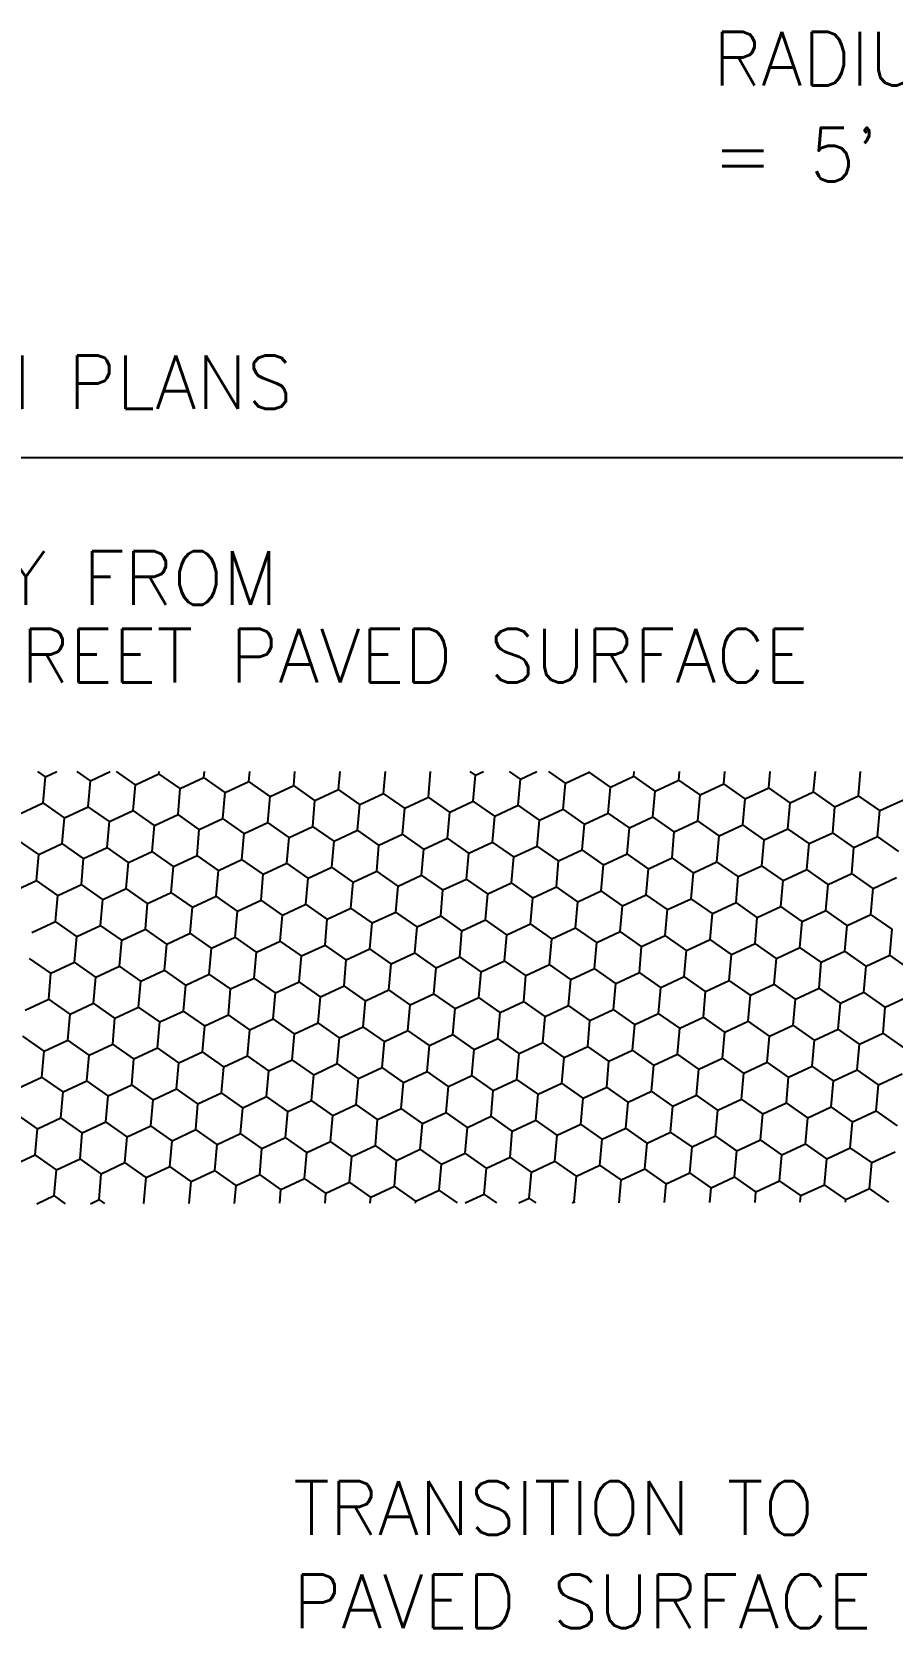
# Paper-space layout 'ECDetails' of a CAD drawing. Extents: x -17.7 to 50.7, y 16.3 to 38.3.
# Drawn here: x -13.629 to -12.256, y 30.291 to 32.84 of the extents above; entities that cross this region are included whole.
import ezdxf

# ---------------------------------------------------------------- set-up
doc = ezdxf.new("R2010")
doc.units = 0
doc.header["$MEASUREMENT"] = 0
doc.layers.add('D-SCE', color=7, linetype='Continuous')
doc.styles.add('ROMANS', font='romans.shx', dxfattribs={"height": 3.5})

psp = doc.layouts.new('ECDetails')

# ---------------------------------------------------------------- linework, layer by layer
at = {"layer": 'D-SCE', "color": 5}
psp.add_line((-15.4254, 32.1601), (-11.2119, 32.1601), dxfattribs=at)
at = {"layer": 'D-SCE', "color": 6}
for p, q in [((-13.6073, 31.6501), (-13.6193, 31.6585)), ((-13.6073, 31.6501), (-13.5892, 31.6585)), ((-13.5355, 31.6439), (-13.5565, 31.6585)), ((-13.5355, 31.6439), (-13.504, 31.6585)), ((-13.4638, 31.6376), (-13.4938, 31.6585)), ((-13.4638, 31.6376), (-13.4262, 31.6552)), ((-13.4262, 31.6552), (-13.4259, 31.6585)), ((-13.3921, 31.6313), (-13.4262, 31.6552)), ((-13.3544, 31.6489), (-13.3536, 31.6585)), ((-13.2827, 31.6426), (-13.2813, 31.6585)), ((-13.211, 31.6363), (-13.2091, 31.6585)), ((-13.1393, 31.6301), (-13.1368, 31.6585)), ((-13.0676, 31.6238), (-13.0645, 31.6585)), ((-12.9959, 31.6175), (-12.9923, 31.6585)), ((-12.9205, 31.6526), (-12.929, 31.6585)), ((-12.9205, 31.6526), (-12.9079, 31.6585)), ((-12.8488, 31.6464), (-12.8662, 31.6585)), ((-12.8488, 31.6464), (-12.8227, 31.6585)), ((-12.7771, 31.6401), (-12.8035, 31.6585)), ((-12.7771, 31.6401), (-12.7394, 31.6577)), ((-12.7394, 31.6577), (-12.7394, 31.6585)), ((-12.7054, 31.6338), (-12.7394, 31.6577)), ((-12.6677, 31.6514), (-12.6671, 31.6585)), ((-12.596, 31.6451), (-12.5948, 31.6585)), ((-12.5243, 31.6388), (-12.5226, 31.6585)), ((-12.4526, 31.6326), (-12.4503, 31.6585)), ((-12.3809, 31.6263), (-12.378, 31.6585)), ((-12.3091, 31.62), (-12.3058, 31.6585)), ((-13.6109, 31.6087), (-13.6073, 31.6501)), ((-13.5392, 31.6025), (-13.5355, 31.6439)), ((-13.4674, 31.5962), (-13.4638, 31.6376)), ((-13.3957, 31.5899), (-13.3921, 31.6313)), ((-13.3921, 31.6313), (-13.3544, 31.6489)), ((-13.3204, 31.625), (-13.3544, 31.6489)), ((-13.3204, 31.625), (-13.2827, 31.6426)), ((-13.2487, 31.6188), (-13.2827, 31.6426)), ((-13.2487, 31.6188), (-13.211, 31.6363)), ((-13.177, 31.6125), (-13.211, 31.6363)), ((-13.177, 31.6125), (-13.1393, 31.6301)), ((-13.1053, 31.6062), (-13.1393, 31.6301)), ((-12.9242, 31.6112), (-12.9205, 31.6526)), ((-12.8524, 31.605), (-12.8488, 31.6464)), ((-12.7807, 31.5987), (-12.7771, 31.6401)), ((-12.709, 31.5924), (-12.7054, 31.6338)), ((-12.7054, 31.6338), (-12.6677, 31.6514)), ((-12.6337, 31.6275), (-12.6677, 31.6514)), ((-12.6337, 31.6275), (-12.596, 31.6451)), ((-12.562, 31.6213), (-12.596, 31.6451)), ((-12.562, 31.6213), (-12.5243, 31.6388)), ((-12.4902, 31.615), (-12.5243, 31.6388)), ((-12.4902, 31.615), (-12.4526, 31.6326)), ((-12.4185, 31.6087), (-12.4526, 31.6326)), ((-13.6485, 31.5912), (-13.6109, 31.6087)), ((-13.5768, 31.5849), (-13.6109, 31.6087)), ((-13.324, 31.5836), (-13.3204, 31.625)), ((-13.2523, 31.5774), (-13.2487, 31.6188)), ((-13.1806, 31.5711), (-13.177, 31.6125)), ((-13.1089, 31.5648), (-13.1053, 31.6062)), ((-13.1053, 31.6062), (-13.0676, 31.6238)), ((-13.0335, 31.5999), (-13.0676, 31.6238)), ((-13.0335, 31.5999), (-12.9959, 31.6175)), ((-12.9618, 31.5937), (-12.9959, 31.6175)), ((-12.9618, 31.5937), (-12.9242, 31.6112)), ((-12.8901, 31.5874), (-12.9242, 31.6112)), ((-12.8901, 31.5874), (-12.8524, 31.605)), ((-12.8184, 31.5811), (-12.8524, 31.605)), ((-12.6373, 31.5861), (-12.6337, 31.6275)), ((-12.5656, 31.5799), (-12.562, 31.6213)), ((-12.4939, 31.5736), (-12.4902, 31.615)), ((-12.4222, 31.5673), (-12.4185, 31.6087)), ((-12.4185, 31.6087), (-12.3809, 31.6263)), ((-12.3468, 31.6024), (-12.3809, 31.6263)), ((-12.3468, 31.6024), (-12.3091, 31.62)), ((-12.2751, 31.5962), (-12.3091, 31.62)), ((-12.2751, 31.5962), (-12.2374, 31.6137)), ((-13.5805, 31.5435), (-13.5768, 31.5849)), ((-13.5768, 31.5849), (-13.5392, 31.6025)), ((-13.5051, 31.5786), (-13.5392, 31.6025)), ((-13.5087, 31.5372), (-13.5051, 31.5786)), ((-13.5051, 31.5786), (-13.4674, 31.5962)), ((-13.4334, 31.5723), (-13.4674, 31.5962)), ((-13.4334, 31.5723), (-13.3957, 31.5899)), ((-13.3617, 31.5661), (-13.3957, 31.5899)), ((-13.3617, 31.5661), (-13.324, 31.5836)), ((-13.29, 31.5598), (-13.324, 31.5836)), ((-13.0372, 31.5585), (-13.0335, 31.5999)), ((-12.9654, 31.5523), (-12.9618, 31.5937)), ((-12.8937, 31.546), (-12.8901, 31.5874)), ((-12.822, 31.5397), (-12.8184, 31.5811)), ((-12.8184, 31.5811), (-12.7807, 31.5987)), ((-12.7467, 31.5748), (-12.7807, 31.5987)), ((-12.7467, 31.5748), (-12.709, 31.5924)), ((-12.675, 31.5686), (-12.709, 31.5924)), ((-12.675, 31.5686), (-12.6373, 31.5861)), ((-12.6033, 31.5623), (-12.6373, 31.5861)), ((-12.6033, 31.5623), (-12.5656, 31.5799)), ((-12.5315, 31.556), (-12.5656, 31.5799)), ((-12.3504, 31.561), (-12.3468, 31.6024)), ((-12.2787, 31.5548), (-12.2751, 31.5962)), ((-13.437, 31.5309), (-13.4334, 31.5723)), ((-13.3653, 31.5247), (-13.3617, 31.5661)), ((-13.2936, 31.5184), (-13.29, 31.5598)), ((-13.29, 31.5598), (-13.2523, 31.5774)), ((-13.2183, 31.5535), (-13.2523, 31.5774)), ((-13.2219, 31.5121), (-13.2183, 31.5535)), ((-13.2183, 31.5535), (-13.1806, 31.5711)), ((-13.1465, 31.5472), (-13.1806, 31.5711)), ((-13.1465, 31.5472), (-13.1089, 31.5648)), ((-13.0748, 31.541), (-13.1089, 31.5648)), ((-13.0748, 31.541), (-13.0372, 31.5585)), ((-13.0031, 31.5347), (-13.0372, 31.5585)), ((-12.7503, 31.5334), (-12.7467, 31.5748)), ((-12.6786, 31.5272), (-12.675, 31.5686)), ((-12.6069, 31.5209), (-12.6033, 31.5623)), ((-12.5352, 31.5146), (-12.5315, 31.556)), ((-12.5315, 31.556), (-12.4939, 31.5736)), ((-12.4598, 31.5497), (-12.4939, 31.5736)), ((-12.4598, 31.5497), (-12.4222, 31.5673)), ((-12.3881, 31.5435), (-12.4222, 31.5673)), ((-12.3881, 31.5435), (-12.3504, 31.561)), ((-12.3164, 31.5372), (-12.3504, 31.561)), ((-12.3164, 31.5372), (-12.2787, 31.5548)), ((-12.2447, 31.5309), (-12.2787, 31.5548)), ((-13.6181, 31.5259), (-13.6522, 31.5498)), ((-13.6181, 31.5259), (-13.5805, 31.5435)), ((-13.5464, 31.5196), (-13.5805, 31.5435)), ((-13.5464, 31.5196), (-13.5087, 31.5372)), ((-13.4747, 31.5134), (-13.5087, 31.5372)), ((-13.4747, 31.5134), (-13.437, 31.5309)), ((-13.403, 31.5071), (-13.437, 31.5309)), ((-13.1502, 31.5058), (-13.1465, 31.5472)), ((-13.0785, 31.4996), (-13.0748, 31.541)), ((-13.0067, 31.4933), (-13.0031, 31.5347)), ((-13.0031, 31.5347), (-12.9654, 31.5523)), ((-12.9314, 31.5284), (-12.9654, 31.5523)), ((-12.935, 31.487), (-12.9314, 31.5284)), ((-12.9314, 31.5284), (-12.8937, 31.546)), ((-12.8597, 31.5222), (-12.8937, 31.546)), ((-12.8597, 31.5222), (-12.822, 31.5397)), ((-12.788, 31.5159), (-12.822, 31.5397)), ((-12.788, 31.5159), (-12.7503, 31.5334)), ((-12.7163, 31.5096), (-12.7503, 31.5334)), ((-12.4634, 31.5083), (-12.4598, 31.5497)), ((-12.3917, 31.5021), (-12.3881, 31.5435)), ((-12.32, 31.4958), (-12.3164, 31.5372)), ((-13.6217, 31.4845), (-13.6181, 31.5259)), ((-13.55, 31.4782), (-13.5464, 31.5196)), ((-13.4783, 31.472), (-13.4747, 31.5134)), ((-13.4066, 31.4657), (-13.403, 31.5071)), ((-13.403, 31.5071), (-13.3653, 31.5247)), ((-13.3313, 31.5008), (-13.3653, 31.5247)), ((-13.3313, 31.5008), (-13.2936, 31.5184)), ((-13.2595, 31.4946), (-13.2936, 31.5184)), ((-13.2595, 31.4946), (-13.2219, 31.5121)), ((-13.1878, 31.4883), (-13.2219, 31.5121)), ((-13.1878, 31.4883), (-13.1502, 31.5058)), ((-13.1161, 31.482), (-13.1502, 31.5058)), ((-12.8633, 31.4807), (-12.8597, 31.5222)), ((-12.7916, 31.4745), (-12.788, 31.5159)), ((-12.7199, 31.4682), (-12.7163, 31.5096)), ((-12.7163, 31.5096), (-12.6786, 31.5272)), ((-12.6445, 31.5033), (-12.6786, 31.5272)), ((-12.6482, 31.4619), (-12.6445, 31.5033)), ((-12.6445, 31.5033), (-12.6069, 31.5209)), ((-12.5728, 31.4971), (-12.6069, 31.5209)), ((-12.5728, 31.4971), (-12.5352, 31.5146)), ((-12.5011, 31.4908), (-12.5352, 31.5146)), ((-12.5011, 31.4908), (-12.4634, 31.5083)), ((-12.4294, 31.4845), (-12.4634, 31.5083)), ((-12.4294, 31.4845), (-12.3917, 31.5021)), ((-12.3577, 31.4782), (-12.3917, 31.5021)), ((-13.6594, 31.467), (-13.6217, 31.4845)), ((-13.5877, 31.4607), (-13.6217, 31.4845)), ((-13.5877, 31.4607), (-13.55, 31.4782)), ((-13.516, 31.4544), (-13.55, 31.4782)), ((-13.3349, 31.4594), (-13.3313, 31.5008)), ((-13.2632, 31.4531), (-13.2595, 31.4946)), ((-13.1915, 31.4469), (-13.1878, 31.4883)), ((-13.1197, 31.4406), (-13.1161, 31.482)), ((-13.1161, 31.482), (-13.0785, 31.4996)), ((-13.0444, 31.4757), (-13.0785, 31.4996)), ((-13.0444, 31.4757), (-13.0067, 31.4933)), ((-12.9727, 31.4695), (-13.0067, 31.4933)), ((-12.9727, 31.4695), (-12.935, 31.487)), ((-12.901, 31.4632), (-12.935, 31.487)), ((-12.901, 31.4632), (-12.8633, 31.4807)), ((-12.8293, 31.4569), (-12.8633, 31.4807)), ((-12.5765, 31.4556), (-12.5728, 31.4971)), ((-12.5047, 31.4494), (-12.5011, 31.4908)), ((-12.433, 31.4431), (-12.4294, 31.4845)), ((-12.3613, 31.4368), (-12.3577, 31.4782)), ((-12.3577, 31.4782), (-12.32, 31.4958)), ((-12.286, 31.472), (-12.32, 31.4958)), ((-12.286, 31.472), (-12.2483, 31.4895)), ((-13.5913, 31.4193), (-13.5877, 31.4607)), ((-13.5196, 31.413), (-13.516, 31.4544)), ((-13.516, 31.4544), (-13.4783, 31.472)), ((-13.4443, 31.4481), (-13.4783, 31.472)), ((-13.4443, 31.4481), (-13.4066, 31.4657)), ((-13.3726, 31.4419), (-13.4066, 31.4657)), ((-13.3726, 31.4419), (-13.3349, 31.4594)), ((-13.3008, 31.4356), (-13.3349, 31.4594)), ((-13.3008, 31.4356), (-13.2632, 31.4531)), ((-13.2291, 31.4293), (-13.2632, 31.4531)), ((-13.048, 31.4343), (-13.0444, 31.4757)), ((-12.9763, 31.4281), (-12.9727, 31.4695)), ((-12.9046, 31.4218), (-12.901, 31.4632)), ((-12.8329, 31.4155), (-12.8293, 31.4569)), ((-12.8293, 31.4569), (-12.7916, 31.4745)), ((-12.7575, 31.4506), (-12.7916, 31.4745)), ((-12.7575, 31.4506), (-12.7199, 31.4682)), ((-12.6858, 31.4444), (-12.7199, 31.4682)), ((-12.6858, 31.4444), (-12.6482, 31.4619)), ((-12.6141, 31.4381), (-12.6482, 31.4619)), ((-12.6141, 31.4381), (-12.5765, 31.4556)), ((-12.5424, 31.4318), (-12.5765, 31.4556)), ((-12.2896, 31.4306), (-12.286, 31.472)), ((-13.4479, 31.4067), (-13.4443, 31.4481)), ((-13.3762, 31.4005), (-13.3726, 31.4419)), ((-13.3045, 31.3942), (-13.3008, 31.4356)), ((-13.2327, 31.3879), (-13.2291, 31.4293)), ((-13.2291, 31.4293), (-13.1915, 31.4469)), ((-13.1574, 31.423), (-13.1915, 31.4469)), ((-13.1574, 31.423), (-13.1197, 31.4406)), ((-13.0857, 31.4168), (-13.1197, 31.4406)), ((-13.0857, 31.4168), (-13.048, 31.4343)), ((-13.014, 31.4105), (-13.048, 31.4343)), ((-13.014, 31.4105), (-12.9763, 31.4281)), ((-12.9423, 31.4042), (-12.9763, 31.4281)), ((-12.7612, 31.4092), (-12.7575, 31.4506)), ((-12.6895, 31.403), (-12.6858, 31.4444)), ((-12.6177, 31.3967), (-12.6141, 31.4381)), ((-12.546, 31.3904), (-12.5424, 31.4318)), ((-12.5424, 31.4318), (-12.5047, 31.4494)), ((-12.4707, 31.4255), (-12.5047, 31.4494)), ((-12.4743, 31.3841), (-12.4707, 31.4255)), ((-12.4707, 31.4255), (-12.433, 31.4431)), ((-12.399, 31.4193), (-12.433, 31.4431)), ((-12.399, 31.4193), (-12.3613, 31.4368)), ((-12.3273, 31.413), (-12.3613, 31.4368)), ((-12.3273, 31.413), (-12.2896, 31.4306)), ((-12.2555, 31.4067), (-12.2896, 31.4306)), ((-13.629, 31.4017), (-13.5913, 31.4193)), ((-13.5573, 31.3954), (-13.5913, 31.4193)), ((-13.5573, 31.3954), (-13.5196, 31.413)), ((-13.4856, 31.3892), (-13.5196, 31.413)), ((-13.4856, 31.3892), (-13.4479, 31.4067)), ((-13.4138, 31.3829), (-13.4479, 31.4067)), ((-13.4138, 31.3829), (-13.3762, 31.4005)), ((-13.3421, 31.3766), (-13.3762, 31.4005)), ((-13.161, 31.3816), (-13.1574, 31.423)), ((-13.0893, 31.3754), (-13.0857, 31.4168)), ((-13.0176, 31.3691), (-13.014, 31.4105)), ((-12.9459, 31.3628), (-12.9423, 31.4042)), ((-12.9423, 31.4042), (-12.9046, 31.4218)), ((-12.8706, 31.3979), (-12.9046, 31.4218)), ((-12.8706, 31.3979), (-12.8329, 31.4155)), ((-12.7988, 31.3917), (-12.8329, 31.4155)), ((-12.7988, 31.3917), (-12.7612, 31.4092)), ((-12.7271, 31.3854), (-12.7612, 31.4092)), ((-12.7271, 31.3854), (-12.6895, 31.403)), ((-12.6554, 31.3791), (-12.6895, 31.403)), ((-12.4026, 31.3779), (-12.399, 31.4193)), ((-12.3309, 31.3716), (-12.3273, 31.413)), ((-12.2592, 31.3653), (-12.2555, 31.4067)), ((-13.5609, 31.354), (-13.5573, 31.3954)), ((-13.4892, 31.3478), (-13.4856, 31.3892)), ((-13.4175, 31.3415), (-13.4138, 31.3829)), ((-13.3458, 31.3352), (-13.3421, 31.3766)), ((-13.3421, 31.3766), (-13.3045, 31.3942)), ((-13.2704, 31.3703), (-13.3045, 31.3942)), ((-13.2704, 31.3703), (-13.2327, 31.3879)), ((-13.1987, 31.3641), (-13.2327, 31.3879)), ((-13.1987, 31.3641), (-13.161, 31.3816)), ((-13.127, 31.3578), (-13.161, 31.3816)), ((-13.127, 31.3578), (-13.0893, 31.3754)), ((-13.0553, 31.3515), (-13.0893, 31.3754)), ((-12.8742, 31.3565), (-12.8706, 31.3979)), ((-12.8025, 31.3503), (-12.7988, 31.3917)), ((-12.7307, 31.344), (-12.7271, 31.3854)), ((-12.659, 31.3377), (-12.6554, 31.3791)), ((-12.6554, 31.3791), (-12.6177, 31.3967)), ((-12.5837, 31.3728), (-12.6177, 31.3967)), ((-12.5837, 31.3728), (-12.546, 31.3904)), ((-12.512, 31.3666), (-12.546, 31.3904)), ((-12.512, 31.3666), (-12.4743, 31.3841)), ((-12.4403, 31.3603), (-12.4743, 31.3841)), ((-12.4403, 31.3603), (-12.4026, 31.3779)), ((-12.3686, 31.354), (-12.4026, 31.3779)), ((-13.5986, 31.3365), (-13.6326, 31.3603)), ((-13.5986, 31.3365), (-13.5609, 31.354)), ((-13.5269, 31.3302), (-13.5609, 31.354)), ((-13.274, 31.3289), (-13.2704, 31.3703)), ((-13.2023, 31.3227), (-13.1987, 31.3641)), ((-13.1306, 31.3164), (-13.127, 31.3578)), ((-13.0589, 31.3101), (-13.0553, 31.3515)), ((-13.0553, 31.3515), (-13.0176, 31.3691)), ((-12.9836, 31.3452), (-13.0176, 31.3691)), ((-12.9836, 31.3452), (-12.9459, 31.3628)), ((-12.9118, 31.339), (-12.9459, 31.3628)), ((-12.9118, 31.339), (-12.8742, 31.3565)), ((-12.8401, 31.3327), (-12.8742, 31.3565)), ((-12.8401, 31.3327), (-12.8025, 31.3503)), ((-12.7684, 31.3264), (-12.8025, 31.3503)), ((-12.5873, 31.3314), (-12.5837, 31.3728)), ((-12.5156, 31.3252), (-12.512, 31.3666)), ((-12.4439, 31.3189), (-12.4403, 31.3603)), ((-12.3722, 31.3126), (-12.3686, 31.354)), ((-12.3686, 31.354), (-12.3309, 31.3716)), ((-12.2968, 31.3477), (-12.3309, 31.3716)), ((-12.2968, 31.3477), (-12.2592, 31.3653)), ((-12.2251, 31.3415), (-12.2592, 31.3653)), ((-13.6022, 31.2951), (-13.5986, 31.3365)), ((-13.5305, 31.2888), (-13.5269, 31.3302)), ((-13.5269, 31.3302), (-13.4892, 31.3478)), ((-13.4551, 31.3239), (-13.4892, 31.3478)), ((-13.4588, 31.2825), (-13.4551, 31.3239)), ((-13.4551, 31.3239), (-13.4175, 31.3415)), ((-13.3834, 31.3176), (-13.4175, 31.3415)), ((-13.3834, 31.3176), (-13.3458, 31.3352)), ((-13.3117, 31.3114), (-13.3458, 31.3352)), ((-13.3117, 31.3114), (-13.274, 31.3289)), ((-13.24, 31.3051), (-13.274, 31.3289)), ((-12.9872, 31.3038), (-12.9836, 31.3452)), ((-12.9155, 31.2976), (-12.9118, 31.339)), ((-12.8438, 31.2913), (-12.8401, 31.3327)), ((-12.772, 31.285), (-12.7684, 31.3264)), ((-12.7684, 31.3264), (-12.7307, 31.344)), ((-12.6967, 31.3201), (-12.7307, 31.344)), ((-12.6967, 31.3201), (-12.659, 31.3377)), ((-12.625, 31.3139), (-12.659, 31.3377)), ((-12.625, 31.3139), (-12.5873, 31.3314)), ((-12.5533, 31.3076), (-12.5873, 31.3314)), ((-12.5533, 31.3076), (-12.5156, 31.3252)), ((-12.4816, 31.3013), (-12.5156, 31.3252)), ((-12.3005, 31.3063), (-12.2968, 31.3477)), ((-13.387, 31.2762), (-13.3834, 31.3176)), ((-13.3153, 31.27), (-13.3117, 31.3114)), ((-13.2436, 31.2637), (-13.24, 31.3051)), ((-13.24, 31.3051), (-13.2023, 31.3227)), ((-13.1683, 31.2988), (-13.2023, 31.3227)), ((-13.1719, 31.2574), (-13.1683, 31.2988)), ((-13.1683, 31.2988), (-13.1306, 31.3164)), ((-13.0966, 31.2925), (-13.1306, 31.3164)), ((-13.0966, 31.2925), (-13.0589, 31.3101)), ((-13.0248, 31.2863), (-13.0589, 31.3101)), ((-13.0248, 31.2863), (-12.9872, 31.3038)), ((-12.9531, 31.28), (-12.9872, 31.3038)), ((-12.7003, 31.2787), (-12.6967, 31.3201)), ((-12.6286, 31.2725), (-12.625, 31.3139)), ((-12.5569, 31.2662), (-12.5533, 31.3076)), ((-12.4852, 31.2599), (-12.4816, 31.3013)), ((-12.4816, 31.3013), (-12.4439, 31.3189)), ((-12.4098, 31.295), (-12.4439, 31.3189)), ((-12.4098, 31.295), (-12.3722, 31.3126)), ((-12.3381, 31.2888), (-12.3722, 31.3126)), ((-12.3381, 31.2888), (-12.3005, 31.3063)), ((-12.2664, 31.2825), (-12.3005, 31.3063)), ((-12.2664, 31.2825), (-12.2287, 31.3001)), ((-13.6399, 31.2775), (-13.6022, 31.2951)), ((-13.5681, 31.2712), (-13.6022, 31.2951)), ((-13.5681, 31.2712), (-13.5305, 31.2888)), ((-13.4964, 31.2649), (-13.5305, 31.2888)), ((-13.4964, 31.2649), (-13.4588, 31.2825)), ((-13.4247, 31.2587), (-13.4588, 31.2825)), ((-13.4247, 31.2587), (-13.387, 31.2762)), ((-13.353, 31.2524), (-13.387, 31.2762)), ((-13.1002, 31.2511), (-13.0966, 31.2925)), ((-13.0285, 31.2449), (-13.0248, 31.2863)), ((-12.9568, 31.2386), (-12.9531, 31.28)), ((-12.9531, 31.28), (-12.9155, 31.2976)), ((-12.8814, 31.2737), (-12.9155, 31.2976)), ((-12.885, 31.2323), (-12.8814, 31.2737)), ((-12.8814, 31.2737), (-12.8438, 31.2913)), ((-12.8097, 31.2675), (-12.8438, 31.2913)), ((-12.8097, 31.2675), (-12.772, 31.285)), ((-12.738, 31.2612), (-12.772, 31.285)), ((-12.738, 31.2612), (-12.7003, 31.2787)), ((-12.6663, 31.2549), (-12.7003, 31.2787)), ((-12.6663, 31.2549), (-12.6286, 31.2725)), ((-12.5946, 31.2486), (-12.6286, 31.2725)), ((-12.4135, 31.2536), (-12.4098, 31.295)), ((-12.3418, 31.2474), (-12.3381, 31.2888)), ((-12.27, 31.2411), (-12.2664, 31.2825)), ((-13.5718, 31.2298), (-13.5681, 31.2712)), ((-13.5, 31.2235), (-13.4964, 31.2649)), ((-13.4283, 31.2173), (-13.4247, 31.2587)), ((-13.3566, 31.211), (-13.353, 31.2524)), ((-13.353, 31.2524), (-13.3153, 31.27)), ((-13.2813, 31.2461), (-13.3153, 31.27)), ((-13.2813, 31.2461), (-13.2436, 31.2637)), ((-13.2096, 31.2399), (-13.2436, 31.2637)), ((-13.2096, 31.2399), (-13.1719, 31.2574)), ((-13.1379, 31.2336), (-13.1719, 31.2574)), ((-13.1379, 31.2336), (-13.1002, 31.2511)), ((-13.0661, 31.2273), (-13.1002, 31.2511)), ((-12.8133, 31.226), (-12.8097, 31.2675)), ((-12.7416, 31.2198), (-12.738, 31.2612)), ((-12.6699, 31.2135), (-12.6663, 31.2549)), ((-12.5982, 31.2072), (-12.5946, 31.2486)), ((-12.5946, 31.2486), (-12.5569, 31.2662)), ((-12.5228, 31.2424), (-12.5569, 31.2662)), ((-12.5228, 31.2424), (-12.4852, 31.2599)), ((-12.4511, 31.2361), (-12.4852, 31.2599)), ((-12.4511, 31.2361), (-12.4135, 31.2536)), ((-12.3794, 31.2298), (-12.4135, 31.2536)), ((-12.3794, 31.2298), (-12.3418, 31.2474)), ((-12.3077, 31.2235), (-12.3418, 31.2474)), ((-13.6094, 31.2123), (-13.6435, 31.2361)), ((-13.6094, 31.2123), (-13.5718, 31.2298)), ((-13.5377, 31.206), (-13.5718, 31.2298)), ((-13.5377, 31.206), (-13.5, 31.2235)), ((-13.466, 31.1997), (-13.5, 31.2235)), ((-13.2849, 31.2047), (-13.2813, 31.2461)), ((-13.2132, 31.1984), (-13.2096, 31.2399)), ((-13.1415, 31.1922), (-13.1379, 31.2336)), ((-13.0698, 31.1859), (-13.0661, 31.2273)), ((-13.0661, 31.2273), (-13.0285, 31.2449)), ((-12.9944, 31.221), (-13.0285, 31.2449)), ((-12.9944, 31.221), (-12.9568, 31.2386)), ((-12.9227, 31.2148), (-12.9568, 31.2386)), ((-12.9227, 31.2148), (-12.885, 31.2323)), ((-12.851, 31.2085), (-12.885, 31.2323)), ((-12.851, 31.2085), (-12.8133, 31.226)), ((-12.7793, 31.2022), (-12.8133, 31.226)), ((-12.5265, 31.2009), (-12.5228, 31.2424)), ((-12.4548, 31.1947), (-12.4511, 31.2361)), ((-12.383, 31.1884), (-12.3794, 31.2298)), ((-12.3113, 31.1821), (-12.3077, 31.2235)), ((-12.3077, 31.2235), (-12.27, 31.2411)), ((-12.236, 31.2173), (-12.27, 31.2411)), ((-13.6131, 31.1708), (-13.6094, 31.2123)), ((-13.5413, 31.1646), (-13.5377, 31.206)), ((-13.4696, 31.1583), (-13.466, 31.1997)), ((-13.466, 31.1997), (-13.4283, 31.2173)), ((-13.3943, 31.1934), (-13.4283, 31.2173)), ((-13.3943, 31.1934), (-13.3566, 31.211)), ((-13.3226, 31.1872), (-13.3566, 31.211)), ((-13.3226, 31.1872), (-13.2849, 31.2047)), ((-13.2509, 31.1809), (-13.2849, 31.2047)), ((-13.2509, 31.1809), (-13.2132, 31.1984)), ((-13.1791, 31.1746), (-13.2132, 31.1984)), ((-12.998, 31.1796), (-12.9944, 31.221)), ((-12.9263, 31.1734), (-12.9227, 31.2148)), ((-12.8546, 31.1671), (-12.851, 31.2085)), ((-12.7829, 31.1608), (-12.7793, 31.2022)), ((-12.7793, 31.2022), (-12.7416, 31.2198)), ((-12.7076, 31.1959), (-12.7416, 31.2198)), ((-12.7076, 31.1959), (-12.6699, 31.2135)), ((-12.6359, 31.1897), (-12.6699, 31.2135)), ((-12.6359, 31.1897), (-12.5982, 31.2072)), ((-12.5641, 31.1834), (-12.5982, 31.2072)), ((-12.5641, 31.1834), (-12.5265, 31.2009)), ((-12.4924, 31.1771), (-12.5265, 31.2009)), ((-13.6507, 31.1533), (-13.6131, 31.1708)), ((-13.579, 31.147), (-13.6131, 31.1708)), ((-13.3979, 31.152), (-13.3943, 31.1934)), ((-13.3262, 31.1458), (-13.3226, 31.1872)), ((-13.2545, 31.1395), (-13.2509, 31.1809)), ((-13.1828, 31.1332), (-13.1791, 31.1746)), ((-13.1791, 31.1746), (-13.1415, 31.1922)), ((-13.1074, 31.1683), (-13.1415, 31.1922)), ((-13.1074, 31.1683), (-13.0698, 31.1859)), ((-13.0357, 31.1621), (-13.0698, 31.1859)), ((-13.0357, 31.1621), (-12.998, 31.1796)), ((-12.964, 31.1558), (-12.998, 31.1796)), ((-12.964, 31.1558), (-12.9263, 31.1734)), ((-12.8923, 31.1495), (-12.9263, 31.1734)), ((-12.7112, 31.1545), (-12.7076, 31.1959)), ((-12.6395, 31.1483), (-12.6359, 31.1897)), ((-12.5678, 31.142), (-12.5641, 31.1834)), ((-12.496, 31.1357), (-12.4924, 31.1771)), ((-12.4924, 31.1771), (-12.4548, 31.1947)), ((-12.4207, 31.1708), (-12.4548, 31.1947)), ((-12.4243, 31.1294), (-12.4207, 31.1708)), ((-12.4207, 31.1708), (-12.383, 31.1884)), ((-12.349, 31.1646), (-12.383, 31.1884)), ((-12.349, 31.1646), (-12.3113, 31.1821)), ((-12.2773, 31.1583), (-12.3113, 31.1821)), ((-12.2773, 31.1583), (-12.2396, 31.1759)), ((-13.5826, 31.1056), (-13.579, 31.147)), ((-13.579, 31.147), (-13.5413, 31.1646)), ((-13.5073, 31.1407), (-13.5413, 31.1646)), ((-13.5073, 31.1407), (-13.4696, 31.1583)), ((-13.4356, 31.1345), (-13.4696, 31.1583)), ((-13.4356, 31.1345), (-13.3979, 31.152)), ((-13.3639, 31.1282), (-13.3979, 31.152)), ((-13.3639, 31.1282), (-13.3262, 31.1458)), ((-13.2922, 31.1219), (-13.3262, 31.1458)), ((-13.1111, 31.1269), (-13.1074, 31.1683)), ((-13.0393, 31.1207), (-13.0357, 31.1621)), ((-12.9676, 31.1144), (-12.964, 31.1558)), ((-12.8959, 31.1081), (-12.8923, 31.1495)), ((-12.8923, 31.1495), (-12.8546, 31.1671)), ((-12.8206, 31.1432), (-12.8546, 31.1671)), ((-12.8206, 31.1432), (-12.7829, 31.1608)), ((-12.7489, 31.137), (-12.7829, 31.1608)), ((-12.7489, 31.137), (-12.7112, 31.1545)), ((-12.6771, 31.1307), (-12.7112, 31.1545)), ((-12.6771, 31.1307), (-12.6395, 31.1483)), ((-12.6054, 31.1244), (-12.6395, 31.1483)), ((-12.3526, 31.1232), (-12.349, 31.1646)), ((-12.2809, 31.1169), (-12.2773, 31.1583)), ((-13.5109, 31.0993), (-13.5073, 31.1407)), ((-13.4392, 31.0931), (-13.4356, 31.1345)), ((-13.3675, 31.0868), (-13.3639, 31.1282)), ((-13.2958, 31.0805), (-13.2922, 31.1219)), ((-13.2922, 31.1219), (-13.2545, 31.1395)), ((-13.2204, 31.1156), (-13.2545, 31.1395)), ((-13.2204, 31.1156), (-13.1828, 31.1332)), ((-13.1487, 31.1094), (-13.1828, 31.1332)), ((-13.1487, 31.1094), (-13.1111, 31.1269)), ((-13.077, 31.1031), (-13.1111, 31.1269)), ((-13.077, 31.1031), (-13.0393, 31.1207)), ((-13.0053, 31.0968), (-13.0393, 31.1207)), ((-12.8242, 31.1018), (-12.8206, 31.1432)), ((-12.7525, 31.0956), (-12.7489, 31.137)), ((-12.6808, 31.0893), (-12.6771, 31.1307)), ((-12.6091, 31.083), (-12.6054, 31.1244)), ((-12.6054, 31.1244), (-12.5678, 31.142)), ((-12.5337, 31.1181), (-12.5678, 31.142)), ((-12.5337, 31.1181), (-12.496, 31.1357)), ((-12.462, 31.1119), (-12.496, 31.1357)), ((-12.462, 31.1119), (-12.4243, 31.1294)), ((-12.3903, 31.1056), (-12.4243, 31.1294)), ((-12.3903, 31.1056), (-12.3526, 31.1232)), ((-12.3186, 31.0993), (-12.3526, 31.1232)), ((-13.6203, 31.088), (-13.6543, 31.1119)), ((-13.6203, 31.088), (-13.5826, 31.1056)), ((-13.5486, 31.0818), (-13.5826, 31.1056)), ((-13.5486, 31.0818), (-13.5109, 31.0993)), ((-13.4769, 31.0755), (-13.5109, 31.0993)), ((-13.2241, 31.0742), (-13.2204, 31.1156)), ((-13.1523, 31.068), (-13.1487, 31.1094)), ((-13.0806, 31.0617), (-13.077, 31.1031)), ((-13.0089, 31.0554), (-13.0053, 31.0968)), ((-13.0053, 31.0968), (-12.9676, 31.1144)), ((-12.9336, 31.0905), (-12.9676, 31.1144)), ((-12.9336, 31.0905), (-12.8959, 31.1081)), ((-12.8619, 31.0843), (-12.8959, 31.1081)), ((-12.8619, 31.0843), (-12.8242, 31.1018)), ((-12.7901, 31.078), (-12.8242, 31.1018)), ((-12.7901, 31.078), (-12.7525, 31.0956)), ((-12.7184, 31.0717), (-12.7525, 31.0956)), ((-12.5373, 31.0767), (-12.5337, 31.1181)), ((-12.4656, 31.0705), (-12.462, 31.1119)), ((-12.3939, 31.0642), (-12.3903, 31.1056)), ((-12.3222, 31.0579), (-12.3186, 31.0993)), ((-12.3186, 31.0993), (-12.2809, 31.1169)), ((-12.2469, 31.093), (-12.2809, 31.1169)), ((-13.6239, 31.0466), (-13.6203, 31.088)), ((-13.5522, 31.0404), (-13.5486, 31.0818)), ((-13.4805, 31.0341), (-13.4769, 31.0755)), ((-13.4769, 31.0755), (-13.4392, 31.0931)), ((-13.4052, 31.0692), (-13.4392, 31.0931)), ((-13.4088, 31.0278), (-13.4052, 31.0692)), ((-13.4052, 31.0692), (-13.3675, 31.0868)), ((-13.3334, 31.0629), (-13.3675, 31.0868)), ((-13.3334, 31.0629), (-13.2958, 31.0805)), ((-13.2617, 31.0567), (-13.2958, 31.0805)), ((-13.2617, 31.0567), (-13.2241, 31.0742)), ((-13.19, 31.0504), (-13.2241, 31.0742)), ((-12.9372, 31.0491), (-12.9336, 31.0905)), ((-12.8655, 31.0429), (-12.8619, 31.0843)), ((-12.7938, 31.0366), (-12.7901, 31.078)), ((-12.7221, 31.0303), (-12.7184, 31.0717)), ((-12.7184, 31.0717), (-12.6808, 31.0893)), ((-12.6467, 31.0654), (-12.6808, 31.0893)), ((-12.6467, 31.0654), (-12.6091, 31.083)), ((-12.575, 31.0592), (-12.6091, 31.083)), ((-12.575, 31.0592), (-12.5373, 31.0767)), ((-12.5033, 31.0529), (-12.5373, 31.0767)), ((-12.5033, 31.0529), (-12.4656, 31.0705)), ((-12.4316, 31.0466), (-12.4656, 31.0705)), ((-13.6616, 31.0291), (-13.6239, 31.0466)), ((-13.5899, 31.0228), (-13.6239, 31.0466)), ((-13.3371, 31.0215), (-13.3334, 31.0629)), ((-13.2653, 31.0153), (-13.2617, 31.0567)), ((-13.1936, 31.009), (-13.19, 31.0504)), ((-13.19, 31.0504), (-13.1523, 31.068)), ((-13.1183, 31.0441), (-13.1523, 31.068)), ((-13.1219, 31.0027), (-13.1183, 31.0441)), ((-13.1183, 31.0441), (-13.0806, 31.0617)), ((-13.0466, 31.0378), (-13.0806, 31.0617)), ((-13.0466, 31.0378), (-13.0089, 31.0554)), ((-12.9749, 31.0316), (-13.0089, 31.0554)), ((-12.9749, 31.0316), (-12.9372, 31.0491)), ((-12.9032, 31.0253), (-12.9372, 31.0491)), ((-12.6503, 31.024), (-12.6467, 31.0654)), ((-12.5786, 31.0178), (-12.575, 31.0592)), ((-12.5069, 31.0115), (-12.5033, 31.0529)), ((-12.4352, 31.0052), (-12.4316, 31.0466)), ((-12.4316, 31.0466), (-12.3939, 31.0642)), ((-12.3599, 31.0403), (-12.3939, 31.0642)), ((-12.3599, 31.0403), (-12.3222, 31.0579)), ((-12.2881, 31.0341), (-12.3222, 31.0579)), ((-12.2881, 31.0341), (-12.2505, 31.0516)), ((-13.5935, 30.9814), (-13.5899, 31.0228)), ((-13.5899, 31.0228), (-13.5522, 31.0404)), ((-13.5182, 31.0165), (-13.5522, 31.0404)), ((-13.5182, 31.0165), (-13.4805, 31.0341)), ((-13.4464, 31.0102), (-13.4805, 31.0341)), ((-13.4464, 31.0102), (-13.4088, 31.0278)), ((-13.3747, 31.004), (-13.4088, 31.0278)), ((-13.3747, 31.004), (-13.3371, 31.0215)), ((-13.303, 30.9977), (-13.3371, 31.0215)), ((-13.0502, 30.9964), (-13.0466, 31.0378)), ((-12.9785, 30.9902), (-12.9749, 31.0316)), ((-12.9068, 30.9839), (-12.9032, 31.0253)), ((-12.9032, 31.0253), (-12.8655, 31.0429)), ((-12.8314, 31.019), (-12.8655, 31.0429)), ((-12.8351, 30.9776), (-12.8314, 31.019)), ((-12.8314, 31.019), (-12.7938, 31.0366)), ((-12.7597, 31.0127), (-12.7938, 31.0366)), ((-12.7597, 31.0127), (-12.7221, 31.0303)), ((-12.688, 31.0065), (-12.7221, 31.0303)), ((-12.688, 31.0065), (-12.6503, 31.024)), ((-12.6163, 31.0002), (-12.6503, 31.024)), ((-12.6163, 31.0002), (-12.5786, 31.0178)), ((-12.5446, 30.9939), (-12.5786, 31.0178)), ((-12.3635, 30.9989), (-12.3599, 31.0403)), ((-12.2918, 30.9927), (-12.2881, 31.0341)), ((-13.5218, 30.9751), (-13.5182, 31.0165)), ((-13.4501, 30.9688), (-13.4464, 31.0102)), ((-13.3778, 30.9689), (-13.3747, 31.004)), ((-13.3055, 30.9691), (-13.303, 30.9977)), ((-13.303, 30.9977), (-13.2653, 31.0153)), ((-13.2313, 30.9914), (-13.2653, 31.0153)), ((-13.2313, 30.9914), (-13.1936, 31.009)), ((-13.1596, 30.9852), (-13.1936, 31.009)), ((-13.1596, 30.9852), (-13.1219, 31.0027)), ((-13.0879, 30.9789), (-13.1219, 31.0027)), ((-13.0879, 30.9789), (-13.0502, 30.9964)), ((-13.0162, 30.9726), (-13.0502, 30.9964)), ((-12.7633, 30.9713), (-12.7597, 31.0127)), ((-12.6912, 30.9702), (-12.688, 31.0065)), ((-12.6189, 30.9704), (-12.6163, 31.0002)), ((-12.5466, 30.9705), (-12.5446, 30.9939)), ((-12.5446, 30.9939), (-12.5069, 31.0115)), ((-12.4729, 30.9877), (-12.5069, 31.0115)), ((-12.4729, 30.9877), (-12.4352, 31.0052)), ((-12.4012, 30.9814), (-12.4352, 31.0052)), ((-12.4012, 30.9814), (-12.3635, 30.9989)), ((-12.3294, 30.9751), (-12.3635, 30.9989)), ((-12.3294, 30.9751), (-12.2918, 30.9927)), ((-12.2609, 30.971), (-12.2918, 30.9927)), ((-13.6212, 30.9685), (-13.5935, 30.9814)), ((-13.5752, 30.9686), (-13.5935, 30.9814)), ((-13.5357, 30.9686), (-13.5218, 30.9751)), ((-13.5126, 30.9687), (-13.5218, 30.9751)), ((-13.4502, 30.9688), (-13.4501, 30.9688)), ((-13.45, 30.9688), (-13.4501, 30.9688)), ((-13.2332, 30.9692), (-13.2313, 30.9914)), ((-13.161, 30.9693), (-13.1596, 30.9852)), ((-13.0887, 30.9695), (-13.0879, 30.9789)), ((-13.0164, 30.9696), (-13.0162, 30.9726)), ((-13.0162, 30.9726), (-12.9785, 30.9902)), ((-12.9493, 30.9697), (-12.9785, 30.9902)), ((-12.9371, 30.9698), (-12.9068, 30.9839)), ((-12.8867, 30.9699), (-12.9068, 30.9839)), ((-12.8516, 30.9699), (-12.8351, 30.9776)), ((-12.8241, 30.97), (-12.8351, 30.9776)), ((-12.766, 30.9701), (-12.7633, 30.9713)), ((-12.7616, 30.9701), (-12.7633, 30.9713)), ((-12.4744, 30.9706), (-12.4729, 30.9877)), ((-12.4021, 30.9708), (-12.4012, 30.9814)), ((-12.3298, 30.9709), (-12.3294, 30.9751))]:
    psp.add_line(p, q, dxfattribs=at)

# ---------------------------------------------------------------- texts
at = {"layer": 'D-SCE', "color": 6, "style": 'ROMANS'}
for s, p in [('RADIUS', (-12.5413, 32.7541)), ("= 5' MIN.", (-12.5413, 32.601)), ('LENGTH AS SHOWN ON PLANS', (-14.9382, 32.2377)), ('GRADE TO DRAIN AWAY FROM', (-14.9031, 31.9248)), ('STABILIZATION AND STREET PAVED SURFACE', (-14.9031, 31.8009)), ('TRANSITION TO', (-13.212, 30.4399)), ('PAVED SURFACE', (-13.212, 30.2909))]:
    psp.add_text(s, height=0.0855, dxfattribs=at).set_placement(p)

doc.saveas('drawing.dxf')
